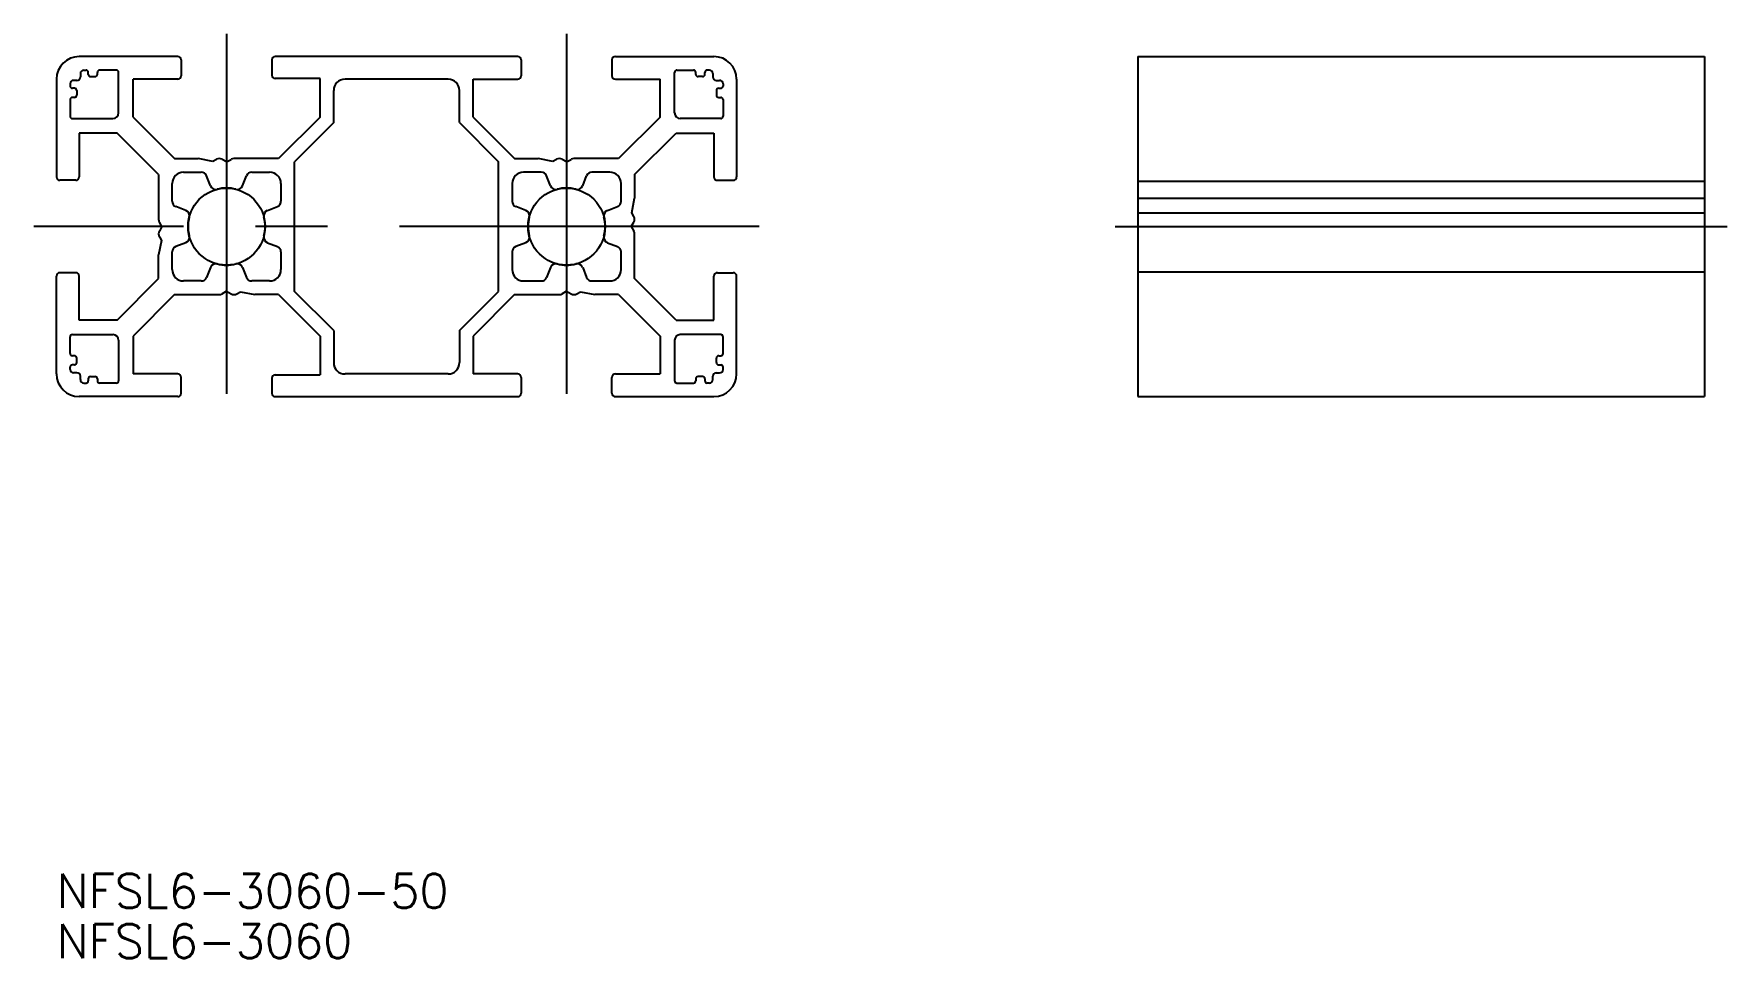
# Model space of a CAD drawing. Extents: x -32 to 117, y -65 to 17.
import ezdxf

# ---------------------------------------------------------------- set-up
doc = ezdxf.new("R2010")
doc.units = 0
doc.linetypes.add('CENTER', pattern=[50.8, 31.75, -6.35, 6.35, -6.35])
doc.linetypes.add('PHANTOM', pattern=[63.5, 31.75, -6.35, 6.35, -6.35, 6.35, -6.35])
doc.layers.get('0').update_dxf_attribs({"linetype": 'CONTINUOUS'})
doc.layers.add('CENTER', color=1, linetype='CENTER')
doc.styles.get("Standard").update_dxf_attribs({"font": 'txt.shx', "height": 3, "bigfont": 'bigfont.shx'})

# ---------------------------------------------------------------- blocks, each defined once
blk = doc.blocks.new('*U32')
at = {"color": 7, "linetype": 'CONTINUOUS'}
blk.add_text('NFSL6-3060-50', height=3, dxfattribs=at).set_placement((-30, -60.11))
blk = doc.blocks.new('*U33')
at = {"color": 7, "linetype": 'CONTINUOUS'}
blk.add_text('NFSL6-3060', height=3, dxfattribs=at).set_placement((-30, -64.53))

msp = doc.modelspace()

# ---------------------------------------------------------------- linework, layer by layer
at = {"color": 7, "linetype": 'CONTINUOUS'}
for p, q in [((-19.3, 15), (-28, 15)), ((10.7, 15), (-10.7, 15)), ((19.3, 15), (28, 15)), ((65.39, 15), (115.39, 15)), ((65.39, 15), (65.39, -15)), ((115.39, 15), (115.39, -15)), ((-27.9, 13.5), (-27.9, 13.2)), ((-27.6, 13.8), (-27.4, 13.8)), ((-27.2, 13.43), (-27.2, 13.6)), ((-26.4, 13.43), (-26.4, 13.6)), ((-24.73, 13.8), (-26.2, 13.8)), ((-24.53, 10.03), (-24.53, 13.6)), ((-19, 14.7), (-19, 13.3)), ((-11, 14.7), (-11, 13.37)), ((11, 14.7), (11, 13.3)), ((19, 14.7), (19, 13.3)), ((24.53, 10.03), (24.53, 13.6)), ((24.73, 13.8), (26.2, 13.8)), ((26.4, 13.43), (26.4, 13.6)), ((27.2, 13.43), (27.2, 13.6)), ((27.6, 13.8), (27.4, 13.8)), ((27.9, 13.5), (27.9, 13.2)), ((-30, 13), (-30, 4.38)), ((-28.8, 12.6), (-28.8, 12.4)), ((-28.42, 12.2), (-28.6, 12.2)), ((-28.2, 12.9), (-28.5, 12.9)), ((-28.22, 12), (-28.22, 11.6)), ((-27, 13.23), (-26.6, 13.23)), ((-19.3, 13), (-23.25, 13)), ((-23.25, 9.66), (-23.25, 13)), ((-6.75, 13.07), (-10.7, 13.07)), ((-6.75, 9.66), (-6.75, 13.07)), ((-5.55, 9.17), (-5.55, 12)), ((4.55, 13), (-4.55, 13)), ((5.55, 9.17), (5.55, 12)), ((6.75, 13), (10.7, 13)), ((6.75, 9.66), (6.75, 13)), ((19.3, 13), (23.25, 13)), ((23.25, 9.66), (23.25, 13)), ((27, 13.23), (26.6, 13.23)), ((28.2, 12.9), (28.5, 12.9)), ((28.22, 12), (28.22, 11.6)), ((28.42, 12.2), (28.6, 12.2)), ((28.8, 12.6), (28.8, 12.4)), ((30, 13), (30, 4.38)), ((-28.8, 11.2), (-28.8, 9.73)), ((-28.42, 11.4), (-28.6, 11.4)), ((28.42, 11.4), (28.6, 11.4)), ((28.8, 11.2), (28.8, 9.73)), ((-28.6, 9.53), (-25.03, 9.53)), ((-23.25, 9.66), (-19.59, 6)), ((-6.75, 9.66), (-10.41, 6)), ((-5.55, 9.17), (-9, 5.72)), ((5.55, 9.17), (9, 5.72)), ((6.75, 9.66), (10.41, 6)), ((23.25, 9.66), (19.59, 6)), ((28.6, 9.53), (25.03, 9.53)), ((-28, 8.25), (-28, 4.38)), ((-24.66, 8.25), (-28, 8.25)), ((-21, 4.59), (-24.66, 8.25)), ((21, 4.59), (24.66, 8.25)), ((24.66, 8.25), (28, 8.25)), ((28, 8.25), (28, 4.38)), ((-19.59, 6), (-17.5, 6)), ((-16.22, 5.75), (-17.5, 6)), ((-10.41, 6), (-14.35, 6)), ((10.41, 6), (12.5, 6)), ((13.78, 5.75), (12.5, 6)), ((19.59, 6), (15.65, 6)), ((-21, 4.59), (-21, 0.65)), ((-18.8, 4.8), (-17.23, 4.8)), ((-16.42, 3.6), (-16.77, 4.48)), ((-15.9, 5.93), (-16.22, 5.75)), ((-15, 5.7), (-15.4, 5.93)), ((-15, 5.7), (-14.6, 5.93)), ((-13.58, 3.6), (-13.23, 4.48)), ((-12.77, 4.8), (-11.2, 4.8)), ((-9, -5.72), (-9, 5.72)), ((9, -5.72), (9, 5.72)), ((12.77, 4.8), (11.2, 4.8)), ((13.58, 3.6), (13.23, 4.48)), ((14.1, 5.93), (13.78, 5.75)), ((15, 5.7), (14.6, 5.93)), ((15, 5.7), (15.4, 5.93)), ((16.42, 3.6), (16.77, 4.48)), ((18.8, 4.8), (17.23, 4.8)), ((21, 4.59), (21, 2.5)), ((-28.3, 4.08), (-29.7, 4.08)), ((-19.8, 2.23), (-19.8, 3.8)), ((-10.2, 3.8), (-10.2, 2.23)), ((10.2, 3.8), (10.2, 2.23)), ((19.8, 2.23), (19.8, 3.8)), ((28.3, 4.08), (29.7, 4.08)), ((65.39, 4), (115.39, 4)), ((-18.6, 1.42), (-19.48, 1.77)), ((-11.4, 1.42), (-10.52, 1.77)), ((11.4, 1.42), (10.52, 1.77)), ((18.6, 1.42), (19.48, 1.77)), ((20.75, 1.22), (21, 2.5)), ((65.39, 2.5), (115.39, 2.5)), ((-20.7, 0), (-20.93, 0.4)), ((20.7, 0), (20.93, 0.4)), ((20.7, 0), (20.93, -0.4)), ((20.93, 0.9), (20.75, 1.22)), ((65.39, 1.22), (115.39, 1.22)), ((65.39, 0), (115.39, 0)), ((-20.75, -1.22), (-21, -2.5)), ((-20.7, 0), (-20.93, -0.4)), ((-20.93, -0.9), (-20.75, -1.22)), ((-18.6, -1.42), (-19.48, -1.77)), ((-11.4, -1.42), (-10.52, -1.77)), ((11.4, -1.42), (10.52, -1.77)), ((18.6, -1.42), (19.48, -1.77)), ((21, -4.59), (21, -0.65)), ((-21, -4.59), (-21, -2.5)), ((-19.8, -3.8), (-19.8, -2.23)), ((-10.2, -2.23), (-10.2, -3.8)), ((10.2, -2.23), (10.2, -3.8)), ((19.8, -3.8), (19.8, -2.23)), ((-30, -13), (-30, -4.37)), ((-28.3, -4.07), (-29.7, -4.07)), ((-28, -8.25), (-28, -4.37)), ((-16.42, -3.6), (-16.77, -4.48)), ((-13.58, -3.6), (-13.23, -4.48)), ((13.58, -3.6), (13.23, -4.48)), ((16.42, -3.6), (16.77, -4.48)), ((28, -8.25), (28, -4.37)), ((28.3, -4.07), (29.7, -4.07)), ((30, -13), (30, -4.37)), ((65.39, -4), (115.39, -4)), ((-24.66, -8.25), (-21, -4.59)), ((-17.23, -4.8), (-18.8, -4.8)), ((-15, -5.7), (-15.4, -5.93)), ((-15, -5.7), (-14.6, -5.93)), ((-14.1, -5.93), (-13.78, -5.75)), ((-13.78, -5.75), (-12.5, -6)), ((-11.2, -4.8), (-12.77, -4.8)), ((-5.55, -9.17), (-9, -5.72)), ((5.55, -9.17), (9, -5.72)), ((11.2, -4.8), (12.77, -4.8)), ((15, -5.7), (14.6, -5.93)), ((15, -5.7), (15.4, -5.93)), ((15.9, -5.93), (16.22, -5.75)), ((16.22, -5.75), (17.5, -6)), ((17.23, -4.8), (18.8, -4.8)), ((24.66, -8.25), (21, -4.59)), ((-19.59, -6), (-23.25, -9.66)), ((-19.59, -6), (-15.65, -6)), ((-10.41, -6), (-12.5, -6)), ((-10.41, -6), (-6.75, -9.66)), ((10.41, -6), (6.75, -9.66)), ((10.41, -6), (14.35, -6)), ((19.59, -6), (17.5, -6)), ((19.59, -6), (23.25, -9.66)), ((-24.66, -8.25), (-28, -8.25)), ((24.66, -8.25), (28, -8.25)), ((-28.8, -11.2), (-28.8, -9.73)), ((-28.6, -9.53), (-25.03, -9.53)), ((-24.53, -10.03), (-24.53, -13.6)), ((-23.25, -9.66), (-23.25, -13)), ((-6.75, -9.66), (-6.75, -13.07)), ((-5.55, -9.17), (-5.55, -12)), ((5.55, -9.17), (5.55, -12)), ((6.75, -9.66), (6.75, -13)), ((23.25, -9.66), (23.25, -13)), ((24.53, -10.03), (24.53, -13.6)), ((28.6, -9.53), (25.03, -9.53)), ((28.8, -11.2), (28.8, -9.73)), ((-28.42, -11.4), (-28.6, -11.4)), ((-28.22, -12), (-28.22, -11.6)), ((28.22, -12), (28.22, -11.6)), ((28.42, -11.4), (28.6, -11.4)), ((-28.8, -12.6), (-28.8, -12.4)), ((-28.42, -12.2), (-28.6, -12.2)), ((-28.2, -12.9), (-28.5, -12.9)), ((-27.9, -13.5), (-27.9, -13.2)), ((-27.2, -13.43), (-27.2, -13.6)), ((-27, -13.23), (-26.6, -13.23)), ((-26.4, -13.43), (-26.4, -13.6)), ((-19.3, -13), (-23.25, -13)), ((-19, -14.7), (-19, -13.3)), ((-11, -13.37), (-11, -14.7)), ((-10.7, -13.07), (-6.75, -13.07)), ((4.55, -13), (-4.55, -13)), ((10.7, -13), (6.75, -13)), ((11, -13.3), (11, -14.7)), ((19, -14.7), (19, -13.3)), ((19.3, -13), (23.25, -13)), ((26.4, -13.43), (26.4, -13.6)), ((27, -13.23), (26.6, -13.23)), ((27.2, -13.43), (27.2, -13.6)), ((27.9, -13.5), (27.9, -13.2)), ((28.2, -12.9), (28.5, -12.9)), ((28.42, -12.2), (28.6, -12.2)), ((28.8, -12.6), (28.8, -12.4)), ((-27.6, -13.8), (-27.4, -13.8)), ((-24.73, -13.8), (-26.2, -13.8)), ((24.73, -13.8), (26.2, -13.8)), ((27.6, -13.8), (27.4, -13.8)), ((-19.3, -15), (-28, -15)), ((-10.7, -15), (10.7, -15)), ((19.3, -15), (28, -15)), ((65.39, -15), (115.39, -15))]:
    msp.add_line(p, q, dxfattribs=at)
at = {"color": 3, "linetype": 'PHANTOM'}
for centre in [(-15, 0), (15, 0)]:
    msp.add_circle(centre, 3.4, dxfattribs=at)
at = {"color": 7, "linetype": 'CONTINUOUS'}
for centre, radius, start, end in [((-28, 13), 2, 90, 180), ((-19.3, 14.7), 0.3, 0, 90), ((-10.7, 14.7), 0.3, 90, 180), ((10.7, 14.7), 0.3, 0, 90), ((19.3, 14.7), 0.3, 90, 180), ((28, 13), 2, 0, 90), ((-27.6, 13.5), 0.3, 90, 180), ((-27.4, 13.6), 0.2, 0, 90), ((-26.2, 13.6), 0.2, 90, 180), ((-24.73, 13.6), 0.2, 0, 90), ((24.73, 13.6), 0.2, 90, 180), ((26.2, 13.6), 0.2, 0, 90), ((27.4, 13.6), 0.2, 90, 180), ((27.6, 13.5), 0.3, 0, 90), ((-28.5, 12.6), 0.3, 90, 180), ((-28.6, 12.4), 0.2, 180, 270), ((-28.42, 12), 0.2, 0, 90), ((-28.2, 13.2), 0.3, 270, 0), ((-27, 13.43), 0.2, 180, 270), ((-26.6, 13.43), 0.2, 270, 0), ((-19.3, 13.3), 0.3, 270, 0), ((-10.7, 13.37), 0.3, 180, 270), ((-4.55, 12), 1, 90, 180), ((4.55, 12), 1, 0, 90), ((10.7, 13.3), 0.3, 270, 0), ((19.3, 13.3), 0.3, 180, 270), ((26.6, 13.43), 0.2, 180, 270), ((27, 13.43), 0.2, 270, 0), ((28.2, 13.2), 0.3, 180, 270), ((28.42, 12), 0.2, 90, 180), ((28.5, 12.6), 0.3, 0, 90), ((28.6, 12.4), 0.2, 270, 0), ((-28.6, 11.2), 0.2, 90, 180), ((-28.42, 11.6), 0.2, 270, 0), ((28.42, 11.6), 0.2, 180, 270), ((28.6, 11.2), 0.2, 0, 90), ((-28.6, 9.73), 0.2, 180, 270), ((-25.03, 10.03), 0.5, 270, 0), ((25.03, 10.03), 0.5, 180, 270), ((28.6, 9.73), 0.2, 270, 0), ((-15.65, 5.5), 0.5, 60, 120), ((-14.35, 5.5), 0.5, 90, 120.0389), ((14.35, 5.5), 0.5, 60, 120), ((15.65, 5.5), 0.5, 90, 120.0389), ((-18.8, 3.8), 1, 90, 180), ((-17.23, 4.3), 0.5, 21.5, 90), ((-12.77, 4.3), 0.5, 90, 158.5), ((-11.2, 3.8), 1, 0, 90), ((11.2, 3.8), 1, 90, 180), ((12.77, 4.3), 0.5, 21.5, 90), ((17.23, 4.3), 0.5, 90, 158.5), ((18.8, 3.8), 1, 0, 90), ((-29.7, 4.38), 0.3, 180, 270), ((-28.3, 4.38), 0.3, 270, 0), ((-15.95, 3.78), 0.5, 201.5, 284.1341), ((-15, 0), 3.4, 75.8659, 104.1341), ((-14.05, 3.78), 0.5, 255.8659, 338.5), ((14.05, 3.78), 0.5, 201.5, 284.1341), ((15, 0), 3.4, 75.8659, 104.1341), ((15.95, 3.78), 0.5, 255.8659, 338.5), ((28.3, 4.38), 0.3, 180, 270), ((29.7, 4.38), 0.3, 270, 0), ((-19.3, 2.23), 0.5, 180, 248.5), ((-10.7, 2.23), 0.5, 291.5, 0), ((10.7, 2.23), 0.5, 180, 248.5), ((19.3, 2.23), 0.5, 291.5, 0), ((-20.5, 0.65), 0.5, 180, 210.0389), ((-18.78, 0.95), 0.5, 345.8659, 68.5), ((-15, 0), 3.4, 165.8659, 194.1341), ((-11.22, 0.95), 0.5, 111.5, 194.1341), ((-15, 0), 3.4, 345.8659, 14.1341), ((11.22, 0.95), 0.5, 345.8659, 68.5), ((15, 0), 3.4, 165.8659, 194.1341), ((18.78, 0.95), 0.5, 111.5, 194.1341), ((15, 0), 3.4, 345.8659, 14.1341), ((20.5, 0.65), 0.5, 330, 30), ((-20.5, -0.65), 0.5, 150, 210), ((-18.78, -0.95), 0.5, 291.5, 14.1341), ((-11.22, -0.95), 0.5, 165.8659, 248.5), ((11.22, -0.95), 0.5, 291.5, 14.1341), ((18.78, -0.95), 0.5, 165.8659, 248.5), ((20.5, -0.65), 0.5, 0, 30.0389), ((-19.3, -2.23), 0.5, 111.5, 180), ((-10.7, -2.23), 0.5, 0, 68.5), ((10.7, -2.23), 0.5, 111.5, 180), ((19.3, -2.23), 0.5, 0, 68.5), ((-29.7, -4.37), 0.3, 90, 180), ((-28.3, -4.37), 0.3, 0, 90), ((-18.8, -3.8), 1, 180, 270), ((-15.95, -3.78), 0.5, 75.8659, 158.5), ((-15, 0), 3.4, 255.8659, 284.1341), ((-14.05, -3.78), 0.5, 21.5, 104.1341), ((-11.2, -3.8), 1, 270, 0), ((11.2, -3.8), 1, 180, 270), ((14.05, -3.78), 0.5, 75.8659, 158.5), ((15, 0), 3.4, 255.8659, 284.1341), ((15.95, -3.78), 0.5, 21.5, 104.1341), ((18.8, -3.8), 1, 270, 0), ((28.3, -4.37), 0.3, 90, 180), ((29.7, -4.37), 0.3, 0, 90), ((-17.23, -4.3), 0.5, 270, 338.5), ((-15.65, -5.5), 0.5, 270, 300.0389), ((-14.35, -5.5), 0.5, 240, 300), ((-12.77, -4.3), 0.5, 201.5, 270), ((12.77, -4.3), 0.5, 270, 338.5), ((14.35, -5.5), 0.5, 270, 300.0389), ((15.65, -5.5), 0.5, 240, 300), ((17.23, -4.3), 0.5, 201.5, 270), ((-28.6, -9.73), 0.2, 90, 180), ((-25.03, -10.03), 0.5, 0, 90), ((25.03, -10.03), 0.5, 90, 180), ((28.6, -9.73), 0.2, 0, 90), ((-28.6, -11.2), 0.2, 180, 270), ((-28.42, -11.6), 0.2, 0, 90), ((28.42, -11.6), 0.2, 90, 180), ((28.6, -11.2), 0.2, 270, 0), ((-28, -13), 2, 180, 270), ((-28.6, -12.4), 0.2, 90, 180), ((-28.5, -12.6), 0.3, 180, 270), ((-28.42, -12), 0.2, 270, 0), ((-28.2, -13.2), 0.3, 0, 90), ((-27, -13.43), 0.2, 90, 180), ((-26.6, -13.43), 0.2, 0, 90), ((-19.3, -13.3), 0.3, 0, 90), ((-10.7, -13.37), 0.3, 90, 180), ((-4.55, -12), 1, 180, 270), ((4.55, -12), 1, 270, 0), ((10.7, -13.3), 0.3, 0, 90), ((19.3, -13.3), 0.3, 90, 180), ((26.6, -13.43), 0.2, 90, 180), ((27, -13.43), 0.2, 0, 90), ((28.2, -13.2), 0.3, 90, 180), ((28, -13), 2, 270, 360), ((28.42, -12), 0.2, 180, 270), ((28.5, -12.6), 0.3, 270, 0), ((28.6, -12.4), 0.2, 0, 90), ((-27.6, -13.5), 0.3, 180, 270), ((-27.4, -13.6), 0.2, 270, 0), ((-26.2, -13.6), 0.2, 180, 270), ((-24.73, -13.6), 0.2, 270, 0), ((-19.3, -14.7), 0.3, 270, 0), ((-10.7, -14.7), 0.3, 180, 270), ((10.7, -14.7), 0.3, 270, 0), ((19.3, -14.7), 0.3, 180, 270), ((24.73, -13.6), 0.2, 180, 270), ((26.2, -13.6), 0.2, 270, 0), ((27.4, -13.6), 0.2, 180, 270), ((27.6, -13.5), 0.3, 270, 0)]:
    msp.add_arc(centre, radius, start, end, dxfattribs=at)
at = {"layer": 'CENTER', "color": 1, "linetype": 'CENTER'}
for p, q in [((-15, 17), (-15, -17)), ((15, 17), (15, -17)), ((32, 0), (-32, 0)), ((63.39, 0), (117.39, 0))]:
    msp.add_line(p, q, dxfattribs=at)

# ---------------------------------------------------------------- block references
at = {"color": 7, "linetype": 'CONTINUOUS'}
for name in ['*U32', '*U33']:
    msp.add_blockref(name, (0, 0), dxfattribs=at)

doc.saveas('drawing.dxf')
